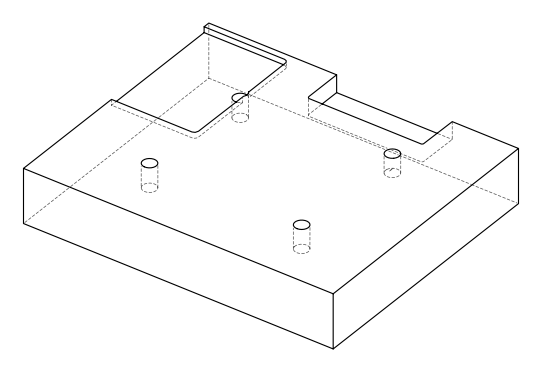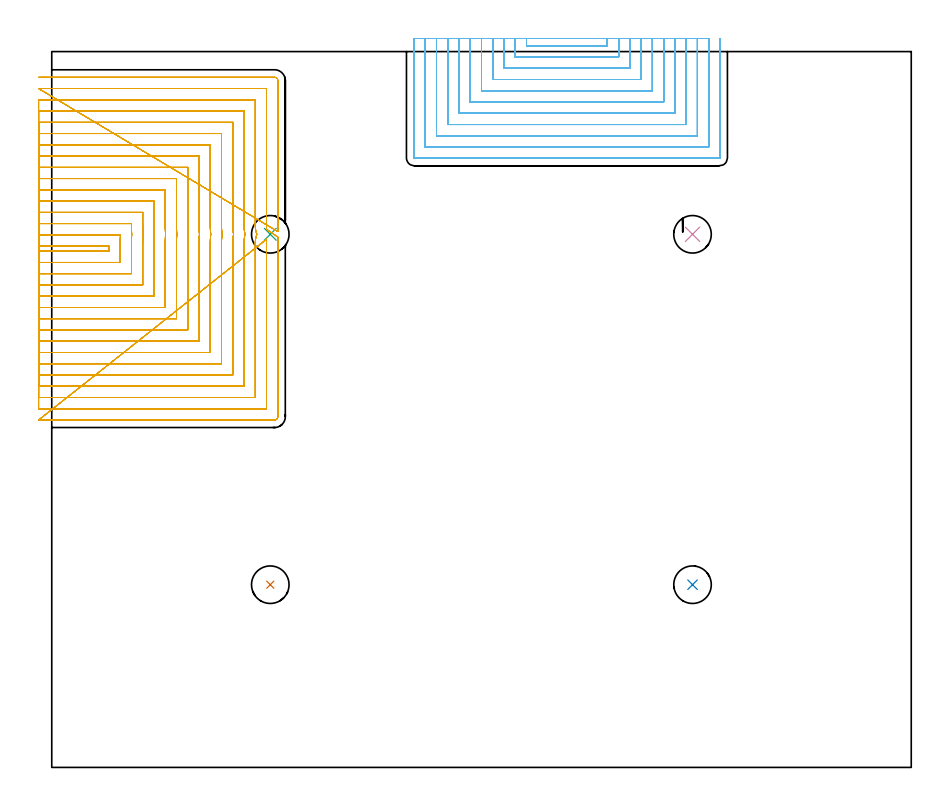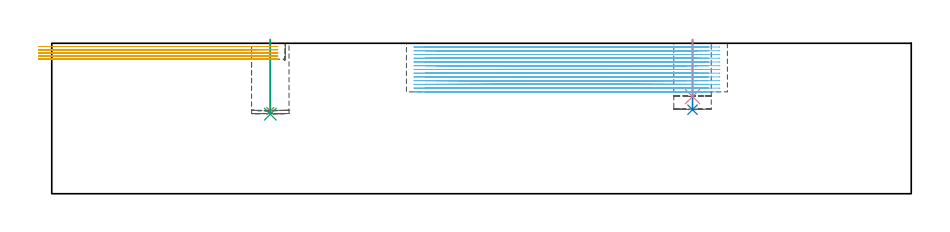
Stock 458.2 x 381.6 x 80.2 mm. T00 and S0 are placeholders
(PLAN: 6 operations, 1 tool changes, 174.6 min)
(1 INDEXABLE_INSERT_DRILL_BLIND_HOLE_FROM_SOLID | STEP1POCKET | NXT0302_011 | 0.15 min | 11249 mm3)
(2 INDEXABLE_INSERT_DRILL_BLIND_HOLE_FROM_SOLID_1 | STEP1POCKET_1 | NXT0302_011 | 0.15 min | 11028 mm3)
(3 INDEXABLE_INSERT_DRILL_BLIND_HOLE_FROM_SOLID_2 | STEP1POCKET_2 | NXT0302_011 | 0.16 min | 11781 mm3)
(4 INDEXABLE_INSERT_DRILL_BLIND_HOLE_FROM_SOLID_3 | STEP1POCKET_3 | NXT0302_011 | 0.12 min | 8831 mm3)
(5 MILL_OPEN_POCKET | POCKET_OPEN | NXT0201_009 | Follow Part, ap 2, ae 75% | 69.65 min | 199169 mm3)
(6 MILL_SLOT | SLOT_PARTIAL_RECTANGULAR | NXT0201_009 | Follow Part, ap 2, ae 75% | 104.33 min | 269720 mm3)
(TOOL NXT0302_011 | Index. Insert Drill 20mm [880-D2000L25-05] | D20 PA176 FL100 Z2)
(TOOL NXT0201_009 | ENDMILL 8mm [2P460-0800-NA 1630] | D8 FL26 Z6)
(OP 1 INDEXABLE_INSERT_DRILL_BLIND_HOLE_FROM_SOLID)
G17 G21 G94 G90
T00 M6
G54
G17 G0 G90 X116.5 Y97.4 S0 M3
G43 Z90.2 H1
G94 G81 G98 Z44.1 F250. R82.2
G80
M5
M2
(OP 2 INDEXABLE_INSERT_DRILL_BLIND_HOLE_FROM_SOLID_1)
G17 G21 G94 G90
T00 M6
G54
G17 G0 G90 X341.6 Y97.4 S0 M3
G43 Z90.2 H1
G94 G81 G98 Z44.8 F250. R82.2
G80
M5
M2
(OP 3 INDEXABLE_INSERT_DRILL_BLIND_HOLE_FROM_SOLID_2)
G17 G21 G94 G90
T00 M6
G54
G17 G0 G90 X116.5 Y284.2 S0 M3
G43 Z90.2 H1
G94 G81 G98 Z42.4 F250. R82.2
G80
M5
M2
(OP 4 INDEXABLE_INSERT_DRILL_BLIND_HOLE_FROM_SOLID_3)
G17 G21 G94 G90
T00 M6
G54
G17 G0 G90 X341.6 Y284.2 S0 M3
G43 Z90.2 H1
G94 G81 G98 Z51.8 F250. R82.2
G80
M5
M2
(OP 5 MILL_OPEN_POCKET)
G17 G21 G94 G90
T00 M6
G54
G17 G0 G90 X-7. Y275.2 S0 M3
G43 Z90.2 H1
Z78.5
G94 G1 X-4. F250.
X30.5 F500.
Y277.9
X-4.
X-7. F250.
Y269.2
X-4.
X36.5 F500.
Y279.747
G2 X36.603 Y283.9 R84.
G1 X-4.
X-7. F250.
Y263.2
X-4.
X42.5 F500.
Y279.747
G2 X42.627 Y284.204 R78.
X42.5 Y288.662 R78.
G1 Y289.9
X-4.
X-7. F250.
Y257.2
X-4.
X48.5 F500.
Y279.747
G2 X48.638 Y284.204 R72.
X48.5 Y288.662 R72.
G1 Y295.9
X-4.
X-7. F250.
Y251.2
X-4.
X54.5 F500.
Y279.747
G2 X54.651 Y284.204 R66.
X54.5 Y288.662 R66.
G1 Y301.9
X-4.
X-7. F250.
Y245.2
X-4.
X60.5 F500.
Y279.747
G2 X60.666 Y284.204 R60.
X60.5 Y288.662 R60.
G1 Y307.9
X-4.
X-7. F250.
Y239.2
X-4.
X66.5 F500.
Y279.747
G2 X66.684 Y284.204 R54.
X66.5 Y288.662 R54.
G1 Y313.9
X-4.
X-7. F250.
Y233.2
X-4.
X72.5 F500.
Y279.747
G2 X72.707 Y284.204 R48.
X72.5 Y288.662 R48.
G1 Y319.9
X-4.
X-7. F250.
Y227.2
X-4.
X78.5 F500.
Y279.747
G2 X78.737 Y284.204 R42.
X78.5 Y288.662 R42.
G1 Y325.9
X-4.
X-7. F250.
Y221.2
X-4.
X84.5 F500.
Y279.747
G2 X84.777 Y284.204 R36.
X84.5 Y288.662 R36.
G1 Y331.9
X-4.
X-7. F250.
Y215.2
X-4.
X90.5 F500.
Y279.747
G2 X90.833 Y284.204 R30.
X90.5 Y288.662 R30.
G1 Y337.9
X-4.
X-7. F250.
Y209.2
X-4.
X96.5 F500.
Y279.747
G2 X96.918 Y284.204 R24.
X96.5 Y288.662 R24.
G1 Y343.9
X-4.
X-7. F250.
Y203.2
X-4.
X102.5 F500.
Y279.747
G2 X103.061 Y284.204 R18.
X102.5 Y288.662 R18.
G1 Y349.9
X-4.
X-7. F250.
Y197.2
X-4.
X108.5 F500.
Y279.747
G2 X109.359 Y284.204 R12.
X108.5 Y288.662 R12.
G1 Y355.9
X-4.
X-7. F250.
Y191.2
X-4.
X114.5 F500.
Y278.556
Y281.556 F250.
X-7. Y185.2 F500.
X-4. F250.
X118.8 F500.
G3 X120.5 Y186.9 R1.7
G1 Y279.747
Y282.747 F250.
X114.5 Y286.855 F500.
Y289.855 F250.
Y361.9 F500.
X-4.
X-7. F250.
X120.5 Y285.662 F500.
Y288.662 F250.
Y366.2 F500.
G3 X118.8 Y367.9 R1.7
G1 X-4.
X-7. F250.
G0 Y275.2 Z76.8
G1 X-4.
X30.5 F500.
Y277.9
X-4.
X-7. F250.
Y269.2
X-4.
X36.5 F500.
Y279.747
G2 X36.603 Y283.9 R84.
G1 X-4.
X-7. F250.
Y263.2
X-4.
X42.5 F500.
Y279.747
G2 X42.627 Y284.204 R78.
X42.5 Y288.662 R78.
G1 Y289.9
X-4.
X-7. F250.
Y257.2
X-4.
X48.5 F500.
Y279.747
G2 X48.638 Y284.204 R72.
X48.5 Y288.662 R72.
G1 Y295.9
X-4.
X-7. F250.
Y251.2
X-4.
X54.5 F500.
Y279.747
G2 X54.651 Y284.204 R66.
X54.5 Y288.662 R66.
G1 Y301.9
X-4.
X-7. F250.
Y245.2
X-4.
X60.5 F500.
Y279.747
G2 X60.666 Y284.204 R60.
X60.5 Y288.662 R60.
G1 Y307.9
X-4.
X-7. F250.
Y239.2
X-4.
X66.5 F500.
Y279.747
G2 X66.684 Y284.204 R54.
X66.5 Y288.662 R54.
G1 Y313.9
X-4.
X-7. F250.
Y233.2
X-4.
X72.5 F500.
Y279.747
G2 X72.707 Y284.204 R48.
X72.5 Y288.662 R48.
G1 Y319.9
X-4.
X-7. F250.
Y227.2
X-4.
X78.5 F500.
Y279.747
G2 X78.737 Y284.204 R42.
X78.5 Y288.662 R42.
G1 Y325.9
X-4.
X-7. F250.
Y221.2
X-4.
X84.5 F500.
Y279.747
G2 X84.777 Y284.204 R36.
X84.5 Y288.662 R36.
G1 Y331.9
X-4.
X-7. F250.
Y215.2
X-4.
X90.5 F500.
Y279.747
G2 X90.833 Y284.204 R30.
X90.5 Y288.662 R30.
G1 Y337.9
X-4.
X-7. F250.
Y209.2
X-4.
X96.5 F500.
Y279.747
G2 X96.918 Y284.204 R24.
X96.5 Y288.662 R24.
G1 Y343.9
X-4.
X-7. F250.
Y203.2
X-4.
X102.5 F500.
Y279.747
G2 X103.061 Y284.204 R18.
X102.5 Y288.662 R18.
G1 Y349.9
X-4.
X-7. F250.
Y197.2
X-4.
X108.5 F500.
Y279.747
G2 X109.359 Y284.204 R12.
X108.5 Y288.662 R12.
G1 Y355.9
X-4.
X-7. F250.
Y191.2
X-4.
X114.5 F500.
Y278.556
Y281.556 F250.
X-7. Y185.2 F500.
X-4. F250.
X118.8 F500.
G3 X120.5 Y186.9 R1.7
G1 Y279.747
Y282.747 F250.
X114.5 Y286.855 F500.
Y289.855 F250.
Y361.9 F500.
X-4.
X-7. F250.
X120.5 Y285.662 F500.
Y288.662 F250.
Y366.2 F500.
G3 X118.8 Y367.9 R1.7
G1 X-4.
X-7. F250.
G0 Y275.2 Z75.1
G1 X-4.
X30.5 F500.
Y277.9
X-4.
X-7. F250.
Y269.2
X-4.
X36.5 F500.
Y279.747
G2 X36.603 Y283.9 R84.
G1 X-4.
X-7. F250.
Y263.2
X-4.
X42.5 F500.
Y279.747
G2 X42.627 Y284.204 R78.
X42.5 Y288.662 R78.
G1 Y289.9
X-4.
X-7. F250.
Y257.2
X-4.
X48.5 F500.
Y279.747
G2 X48.638 Y284.204 R72.
X48.5 Y288.662 R72.
G1 Y295.9
X-4.
X-7. F250.
Y251.2
X-4.
X54.5 F500.
Y279.747
G2 X54.651 Y284.204 R66.
X54.5 Y288.662 R66.
G1 Y301.9
X-4.
X-7. F250.
Y245.2
X-4.
X60.5 F500.
Y279.747
G2 X60.666 Y284.204 R60.
X60.5 Y288.662 R60.
G1 Y307.9
X-4.
X-7. F250.
Y239.2
X-4.
X66.5 F500.
Y279.747
G2 X66.684 Y284.204 R54.
X66.5 Y288.662 R54.
G1 Y313.9
X-4.
X-7. F250.
Y233.2
X-4.
X72.5 F500.
Y279.747
G2 X72.707 Y284.204 R48.
X72.5 Y288.662 R48.
G1 Y319.9
X-4.
X-7. F250.
Y227.2
X-4.
X78.5 F500.
Y279.747
G2 X78.737 Y284.204 R42.
X78.5 Y288.662 R42.
G1 Y325.9
X-4.
X-7. F250.
Y221.2
X-4.
X84.5 F500.
Y279.747
G2 X84.777 Y284.204 R36.
X84.5 Y288.662 R36.
G1 Y331.9
X-4.
X-7. F250.
Y215.2
X-4.
X90.5 F500.
Y279.747
G2 X90.833 Y284.204 R30.
X90.5 Y288.662 R30.
G1 Y337.9
X-4.
X-7. F250.
Y209.2
X-4.
X96.5 F500.
Y279.747
G2 X96.918 Y284.204 R24.
X96.5 Y288.662 R24.
G1 Y343.9
X-4.
X-7. F250.
Y203.2
X-4.
X102.5 F500.
Y279.747
G2 X103.061 Y284.204 R18.
X102.5 Y288.662 R18.
G1 Y349.9
X-4.
X-7. F250.
Y197.2
X-4.
X108.5 F500.
Y279.747
G2 X109.359 Y284.204 R12.
X108.5 Y288.662 R12.
G1 Y355.9
X-4.
X-7. F250.
Y191.2
X-4.
X114.5 F500.
Y278.556
Y281.556 F250.
X-7. Y185.2 F500.
X-4. F250.
X118.8 F500.
G3 X120.5 Y186.9 R1.7
G1 Y279.747
Y282.747 F250.
X114.5 Y286.855 F500.
Y289.855 F250.
Y361.9 F500.
X-4.
X-7. F250.
X120.5 Y285.662 F500.
Y288.662 F250.
Y366.2 F500.
G3 X118.8 Y367.9 R1.7
G1 X-4.
X-7. F250.
G0 Y275.2 Z73.4
G1 X-4.
X30.5 F500.
Y277.9
X-4.
X-7. F250.
Y269.2
X-4.
X36.5 F500.
Y279.747
G2 X36.603 Y283.9 R84.
G1 X-4.
X-7. F250.
Y263.2
X-4.
X42.5 F500.
Y279.747
G2 X42.627 Y284.204 R78.
X42.5 Y288.662 R78.
G1 Y289.9
X-4.
X-7. F250.
Y257.2
X-4.
X48.5 F500.
Y279.747
G2 X48.638 Y284.204 R72.
X48.5 Y288.662 R72.
G1 Y295.9
X-4.
X-7. F250.
Y251.2
X-4.
X54.5 F500.
Y279.747
G2 X54.651 Y284.204 R66.
X54.5 Y288.662 R66.
G1 Y301.9
X-4.
X-7. F250.
Y245.2
X-4.
X60.5 F500.
Y279.747
G2 X60.666 Y284.204 R60.
X60.5 Y288.662 R60.
G1 Y307.9
X-4.
X-7. F250.
Y239.2
X-4.
X66.5 F500.
Y279.747
G2 X66.684 Y284.204 R54.
X66.5 Y288.662 R54.
G1 Y313.9
X-4.
X-7. F250.
Y233.2
X-4.
X72.5 F500.
Y279.747
G2 X72.707 Y284.204 R48.
X72.5 Y288.662 R48.
G1 Y319.9
X-4.
X-7. F250.
Y227.2
X-4.
X78.5 F500.
Y279.747
G2 X78.737 Y284.204 R42.
X78.5 Y288.662 R42.
G1 Y325.9
X-4.
X-7. F250.
Y221.2
X-4.
X84.5 F500.
Y279.747
G2 X84.777 Y284.204 R36.
X84.5 Y288.662 R36.
G1 Y331.9
X-4.
X-7. F250.
Y215.2
X-4.
X90.5 F500.
Y279.747
G2 X90.833 Y284.204 R30.
X90.5 Y288.662 R30.
G1 Y337.9
X-4.
X-7. F250.
Y209.2
X-4.
X96.5 F500.
Y279.747
G2 X96.918 Y284.204 R24.
X96.5 Y288.662 R24.
G1 Y343.9
X-4.
X-7. F250.
Y203.2
X-4.
X102.5 F500.
Y279.747
G2 X103.061 Y284.204 R18.
X102.5 Y288.662 R18.
G1 Y349.9
X-4.
X-7. F250.
Y197.2
X-4.
X108.5 F500.
Y279.747
G2 X109.359 Y284.204 R12.
X108.5 Y288.662 R12.
G1 Y355.9
X-4.
X-7. F250.
Y191.2
X-4.
X114.5 F500.
Y278.556
Y281.556 F250.
X-7. Y185.2 F500.
X-4. F250.
X118.8 F500.
G3 X120.5 Y186.9 R1.7
G1 Y279.747
Y282.747 F250.
X114.5 Y286.855 F500.
Y289.855 F250.
Y361.9 F500.
X-4.
X-7. F250.
X120.5 Y285.662 F500.
Y288.662 F250.
Y366.2 F500.
G3 X118.8 Y367.9 R1.7
G1 X-4.
X-7. F250.
G0 Y275.2 Z71.7
G1 X-4.
X30.5 F500.
Y277.9
X-4.
X-7. F250.
Y269.2
X-4.
X36.5 F500.
Y279.747
G2 X36.603 Y283.9 R84.
G1 X-4.
X-7. F250.
Y263.2
X-4.
X42.5 F500.
Y279.747
G2 X42.627 Y284.204 R78.
X42.5 Y288.662 R78.
G1 Y289.9
X-4.
X-7. F250.
Y257.2
X-4.
X48.5 F500.
Y279.747
G2 X48.638 Y284.204 R72.
X48.5 Y288.662 R72.
G1 Y295.9
X-4.
X-7. F250.
Y251.2
X-4.
X54.5 F500.
Y279.747
G2 X54.651 Y284.204 R66.
X54.5 Y288.662 R66.
G1 Y301.9
X-4.
X-7. F250.
Y245.2
X-4.
X60.5 F500.
Y279.747
G2 X60.666 Y284.204 R60.
X60.5 Y288.662 R60.
G1 Y307.9
X-4.
X-7. F250.
Y239.2
X-4.
X66.5 F500.
Y279.747
G2 X66.684 Y284.204 R54.
X66.5 Y288.662 R54.
G1 Y313.9
X-4.
X-7. F250.
Y233.2
X-4.
X72.5 F500.
Y279.747
G2 X72.707 Y284.204 R48.
X72.5 Y288.662 R48.
G1 Y319.9
X-4.
X-7. F250.
Y227.2
X-4.
X78.5 F500.
Y279.747
G2 X78.737 Y284.204 R42.
X78.5 Y288.662 R42.
G1 Y325.9
X-4.
X-7. F250.
Y221.2
X-4.
X84.5 F500.
Y279.747
G2 X84.777 Y284.204 R36.
X84.5 Y288.662 R36.
G1 Y331.9
X-4.
X-7. F250.
Y215.2
X-4.
X90.5 F500.
Y279.747
G2 X90.833 Y284.204 R30.
X90.5 Y288.662 R30.
G1 Y337.9
X-4.
X-7. F250.
Y209.2
X-4.
X96.5 F500.
Y279.747
G2 X96.918 Y284.204 R24.
X96.5 Y288.662 R24.
G1 Y343.9
X-4.
X-7. F250.
Y203.2
X-4.
X102.5 F500.
Y279.747
G2 X103.061 Y284.204 R18.
X102.5 Y288.662 R18.
G1 Y349.9
X-4.
X-7. F250.
Y197.2
X-4.
X108.5 F500.
Y279.747
G2 X109.359 Y284.204 R12.
X108.5 Y288.662 R12.
G1 Y355.9
X-4.
X-7. F250.
Y191.2
X-4.
X114.5 F500.
Y278.556
Y281.556 F250.
X-7. Y185.2 F500.
X-4. F250.
X118.8 F500.
G3 X120.5 Y186.9 R1.7
G1 Y279.747
Y282.747 F250.
X114.5 Y286.855 F500.
Y289.855 F250.
Y361.9 F500.
X-4.
X-7. F250.
X120.5 Y285.662 F500.
Y288.662 F250.
Y366.2 F500.
G3 X118.8 Y367.9 R1.7
G1 X-4.
X-7. F250.
G0 Z90.2
M5
M2
(OP 6 MILL_SLOT)
G17 G21 G94 G90
T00 M6
G54
G17 G0 G90 X253.1 Y388.6 S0 M3
G43 Z90.2 H1
Z78.208
G94 G1 Y385.6 F250.
Y384.7 F500.
X296.2
Y385.6
Y388.6 F250.
X247.1
Y385.6
Y378.7 F500.
X302.2
Y385.6
Y388.6 F250.
X241.1
Y385.6
Y372.7 F500.
X308.2
Y385.6
Y388.6 F250.
X235.1
Y385.6
Y366.7 F500.
X314.2
Y385.6
Y388.6 F250.
X229.1
Y385.6
Y360.7 F500.
X320.2
Y385.6
Y388.6 F250.
X223.1
Y385.6
Y354.7 F500.
X326.2
Y385.6
Y388.6 F250.
X217.1
Y385.6
Y348.7 F500.
X332.2
Y385.6
Y388.6 F250.
X211.1
Y385.6
Y342.7 F500.
X338.2
Y385.6
Y388.6 F250.
X205.1
Y385.6
Y336.7 F500.
X344.2
Y385.6
Y388.6 F250.
X199.1
Y385.6
Y330.7 F500.
X350.2
Y385.6
Y388.6 F250.
X193.1
Y385.6
Y325. F500.
G3 X193.4 Y324.7 R0.3
G1 X355.9
G3 X356.2 Y325. R0.3
G1 Y385.6
Y388.6 F250.
G0 X253.1 Z76.215
G1 Y385.6
Y384.7 F500.
X296.2
Y385.6
Y388.6 F250.
X247.1
Y385.6
Y378.7 F500.
X302.2
Y385.6
Y388.6 F250.
X241.1
Y385.6
Y372.7 F500.
X308.2
Y385.6
Y388.6 F250.
X235.1
Y385.6
Y366.7 F500.
X314.2
Y385.6
Y388.6 F250.
X229.1
Y385.6
Y360.7 F500.
X320.2
Y385.6
Y388.6 F250.
X223.1
Y385.6
Y354.7 F500.
X326.2
Y385.6
Y388.6 F250.
X217.1
Y385.6
Y348.7 F500.
X332.2
Y385.6
Y388.6 F250.
X211.1
Y385.6
Y342.7 F500.
X338.2
Y385.6
Y388.6 F250.
X205.1
Y385.6
Y336.7 F500.
X344.2
Y385.6
Y388.6 F250.
X199.1
Y385.6
Y330.7 F500.
X350.2
Y385.6
Y388.6 F250.
X193.1
Y385.6
Y325. F500.
G3 X193.4 Y324.7 R0.3
G1 X355.9
G3 X356.2 Y325. R0.3
G1 Y385.6
Y388.6 F250.
G0 X253.1 Z74.223
G1 Y385.6
Y384.7 F500.
X296.2
Y385.6
Y388.6 F250.
X247.1
Y385.6
Y378.7 F500.
X302.2
Y385.6
Y388.6 F250.
X241.1
Y385.6
Y372.7 F500.
X308.2
Y385.6
Y388.6 F250.
X235.1
Y385.6
Y366.7 F500.
X314.2
Y385.6
Y388.6 F250.
X229.1
Y385.6
Y360.7 F500.
X320.2
Y385.6
Y388.6 F250.
X223.1
Y385.6
Y354.7 F500.
X326.2
Y385.6
Y388.6 F250.
X217.1
Y385.6
Y348.7 F500.
X332.2
Y385.6
Y388.6 F250.
X211.1
Y385.6
Y342.7 F500.
X338.2
Y385.6
Y388.6 F250.
X205.1
Y385.6
Y336.7 F500.
X344.2
Y385.6
Y388.6 F250.
X199.1
Y385.6
Y330.7 F500.
X350.2
Y385.6
Y388.6 F250.
X193.1
Y385.6
Y325. F500.
G3 X193.4 Y324.7 R0.3
G1 X355.9
G3 X356.2 Y325. R0.3
G1 Y385.6
Y388.6 F250.
G0 X253.1 Z72.231
G1 Y385.6
Y384.7 F500.
X296.2
Y385.6
Y388.6 F250.
X247.1
Y385.6
Y378.7 F500.
X302.2
Y385.6
Y388.6 F250.
X241.1
Y385.6
Y372.7 F500.
X308.2
Y385.6
Y388.6 F250.
X235.1
Y385.6
Y366.7 F500.
X314.2
Y385.6
Y388.6 F250.
X229.1
Y385.6
Y360.7 F500.
X320.2
Y385.6
Y388.6 F250.
X223.1
Y385.6
Y354.7 F500.
X326.2
Y385.6
Y388.6 F250.
X217.1
Y385.6
Y348.7 F500.
X332.2
Y385.6
Y388.6 F250.
X211.1
Y385.6
Y342.7 F500.
X338.2
Y385.6
Y388.6 F250.
X205.1
Y385.6
Y336.7 F500.
X344.2
Y385.6
Y388.6 F250.
X199.1
Y385.6
Y330.7 F500.
X350.2
Y385.6
Y388.6 F250.
X193.1
Y385.6
Y325. F500.
G3 X193.4 Y324.7 R0.3
G1 X355.9
G3 X356.2 Y325. R0.3
G1 Y385.6
Y388.6 F250.
G0 X253.1 Z70.238
G1 Y385.6
Y384.7 F500.
X296.2
Y385.6
Y388.6 F250.
X247.1
Y385.6
Y378.7 F500.
X302.2
Y385.6
Y388.6 F250.
X241.1
Y385.6
Y372.7 F500.
X308.2
Y385.6
Y388.6 F250.
X235.1
Y385.6
Y366.7 F500.
X314.2
Y385.6
Y388.6 F250.
X229.1
Y385.6
Y360.7 F500.
X320.2
Y385.6
Y388.6 F250.
X223.1
Y385.6
Y354.7 F500.
X326.2
Y385.6
Y388.6 F250.
X217.1
Y385.6
Y348.7 F500.
X332.2
Y385.6
Y388.6 F250.
X211.1
Y385.6
Y342.7 F500.
X338.2
Y385.6
Y388.6 F250.
X205.1
Y385.6
Y336.7 F500.
X344.2
Y385.6
Y388.6 F250.
X199.1
Y385.6
Y330.7 F500.
X350.2
Y385.6
Y388.6 F250.
X193.1
Y385.6
Y325. F500.
G3 X193.4 Y324.7 R0.3
G1 X355.9
G3 X356.2 Y325. R0.3
G1 Y385.6
Y388.6 F250.
G0 X253.1 Z68.246
G1 Y385.6
Y384.7 F500.
X296.2
Y385.6
Y388.6 F250.
X247.1
Y385.6
Y378.7 F500.
X302.2
Y385.6
Y388.6 F250.
X241.1
Y385.6
Y372.7 F500.
X308.2
Y385.6
Y388.6 F250.
X235.1
Y385.6
Y366.7 F500.
X314.2
Y385.6
Y388.6 F250.
X229.1
Y385.6
Y360.7 F500.
X320.2
Y385.6
Y388.6 F250.
X223.1
Y385.6
Y354.7 F500.
X326.2
Y385.6
Y388.6 F250.
X217.1
Y385.6
Y348.7 F500.
X332.2
Y385.6
Y388.6 F250.
X211.1
Y385.6
Y342.7 F500.
X338.2
Y385.6
Y388.6 F250.
X205.1
Y385.6
Y336.7 F500.
X344.2
Y385.6
Y388.6 F250.
X199.1
Y385.6
Y330.7 F500.
X350.2
Y385.6
Y388.6 F250.
X193.1
Y385.6
Y325. F500.
G3 X193.4 Y324.7 R0.3
G1 X355.9
G3 X356.2 Y325. R0.3
G1 Y385.6
Y388.6 F250.
G0 X253.1 Z66.254
G1 Y385.6
Y384.7 F500.
X296.2
Y385.6
Y388.6 F250.
X247.1
Y385.6
Y378.7 F500.
X302.2
Y385.6
Y388.6 F250.
X241.1
Y385.6
Y372.7 F500.
X308.2
Y385.6
Y388.6 F250.
X235.1
Y385.6
Y366.7 F500.
X314.2
Y385.6
Y388.6 F250.
X229.1
Y385.6
Y360.7 F500.
X320.2
Y385.6
Y388.6 F250.
X223.1
Y385.6
Y354.7 F500.
X326.2
Y385.6
Y388.6 F250.
X217.1
Y385.6
Y348.7 F500.
X332.2
Y385.6
Y388.6 F250.
X211.1
Y385.6
Y342.7 F500.
X338.2
Y385.6
Y388.6 F250.
X205.1
Y385.6
Y336.7 F500.
X344.2
Y385.6
Y388.6 F250.
X199.1
Y385.6
Y330.7 F500.
X350.2
Y385.6
Y388.6 F250.
X193.1
Y385.6
Y325. F500.
G3 X193.4 Y324.7 R0.3
G1 X355.9
G3 X356.2 Y325. R0.3
G1 Y385.6
Y388.6 F250.
G0 X253.1 Z64.262
G1 Y385.6
Y384.7 F500.
X296.2
Y385.6
Y388.6 F250.
X247.1
Y385.6
Y378.7 F500.
X302.2
Y385.6
Y388.6 F250.
X241.1
Y385.6
Y372.7 F500.
X308.2
Y385.6
Y388.6 F250.
X235.1
Y385.6
Y366.7 F500.
X314.2
Y385.6
Y388.6 F250.
X229.1
Y385.6
Y360.7 F500.
X320.2
Y385.6
Y388.6 F250.
X223.1
Y385.6
Y354.7 F500.
X326.2
Y385.6
Y388.6 F250.
X217.1
Y385.6
Y348.7 F500.
X332.2
Y385.6
Y388.6 F250.
X211.1
Y385.6
Y342.7 F500.
X338.2
Y385.6
Y388.6 F250.
X205.1
Y385.6
Y336.7 F500.
X344.2
Y385.6
Y388.6 F250.
X199.1
Y385.6
Y330.7 F500.
X350.2
Y385.6
Y388.6 F250.
X193.1
Y385.6
Y325. F500.
G3 X193.4 Y324.7 R0.3
G1 X355.9
G3 X356.2 Y325. R0.3
G1 Y385.6
Y388.6 F250.
G0 X253.1 Z62.269
G1 Y385.6
Y384.7 F500.
X296.2
Y385.6
Y388.6 F250.
X247.1
Y385.6
Y378.7 F500.
X302.2
Y385.6
Y388.6 F250.
X241.1
Y385.6
Y372.7 F500.
X308.2
Y385.6
Y388.6 F250.
X235.1
Y385.6
Y366.7 F500.
X314.2
Y385.6
Y388.6 F250.
X229.1
Y385.6
Y360.7 F500.
X320.2
Y385.6
Y388.6 F250.
X223.1
Y385.6
Y354.7 F500.
X326.2
Y385.6
Y388.6 F250.
X217.1
Y385.6
Y348.7 F500.
X332.2
Y385.6
Y388.6 F250.
X211.1
Y385.6
Y342.7 F500.
X338.2
Y385.6
Y388.6 F250.
X205.1
Y385.6
Y336.7 F500.
X344.2
Y385.6
Y388.6 F250.
X199.1
Y385.6
Y330.7 F500.
X350.2
Y385.6
Y388.6 F250.
X193.1
Y385.6
Y325. F500.
G3 X193.4 Y324.7 R0.3
G1 X355.9
G3 X356.2 Y325. R0.3
G1 Y385.6
Y388.6 F250.
G0 X253.1 Z60.277
G1 Y385.6
Y384.7 F500.
X296.2
Y385.6
Y388.6 F250.
X247.1
Y385.6
Y378.7 F500.
X302.2
Y385.6
Y388.6 F250.
X241.1
Y385.6
Y372.7 F500.
X308.2
Y385.6
Y388.6 F250.
X235.1
Y385.6
Y366.7 F500.
X314.2
Y385.6
Y388.6 F250.
X229.1
Y385.6
Y360.7 F500.
X320.2
Y385.6
Y388.6 F250.
X223.1
Y385.6
Y354.7 F500.
X326.2
Y385.6
Y388.6 F250.
X217.1
Y385.6
Y348.7 F500.
X332.2
Y385.6
Y388.6 F250.
X211.1
Y385.6
Y342.7 F500.
X338.2
Y385.6
Y388.6 F250.
X205.1
Y385.6
Y336.7 F500.
X344.2
Y385.6
Y388.6 F250.
X199.1
Y385.6
Y330.7 F500.
X350.2
Y385.6
Y388.6 F250.
X193.1
Y385.6
Y325. F500.
G3 X193.4 Y324.7 R0.3
G1 X355.9
G3 X356.2 Y325. R0.3
G1 Y385.6
Y388.6 F250.
G0 X253.1 Z58.285
G1 Y385.6
Y384.7 F500.
X296.2
Y385.6
Y388.6 F250.
X247.1
Y385.6
Y378.7 F500.
X302.2
Y385.6
Y388.6 F250.
X241.1
Y385.6
Y372.7 F500.
X308.2
Y385.6
Y388.6 F250.
X235.1
Y385.6
Y366.7 F500.
X314.2
Y385.6
Y388.6 F250.
X229.1
Y385.6
Y360.7 F500.
X320.2
Y385.6
Y388.6 F250.
X223.1
Y385.6
Y354.7 F500.
X326.2
Y385.6
Y388.6 F250.
X217.1
Y385.6
Y348.7 F500.
X332.2
Y385.6
Y388.6 F250.
X211.1
Y385.6
Y342.7 F500.
X338.2
Y385.6
Y388.6 F250.
X205.1
Y385.6
Y336.7 F500.
X344.2
Y385.6
Y388.6 F250.
X199.1
Y385.6
Y330.7 F500.
X350.2
Y385.6
Y388.6 F250.
X193.1
Y385.6
Y325. F500.
G3 X193.4 Y324.7 R0.3
G1 X355.9
G3 X356.2 Y325. R0.3
G1 Y385.6
Y388.6 F250.
G0 X253.1 Z56.292
G1 Y385.6
Y384.7 F500.
X296.2
Y385.6
Y388.6 F250.
X247.1
Y385.6
Y378.7 F500.
X302.2
Y385.6
Y388.6 F250.
X241.1
Y385.6
Y372.7 F500.
X308.2
Y385.6
Y388.6 F250.
X235.1
Y385.6
Y366.7 F500.
X314.2
Y385.6
Y388.6 F250.
X229.1
Y385.6
Y360.7 F500.
X320.2
Y385.6
Y388.6 F250.
X223.1
Y385.6
Y354.7 F500.
X326.2
Y385.6
Y388.6 F250.
X217.1
Y385.6
Y348.7 F500.
X332.2
Y385.6
Y388.6 F250.
X211.1
Y385.6
Y342.7 F500.
X338.2
Y385.6
Y388.6 F250.
X205.1
Y385.6
Y336.7 F500.
X344.2
Y385.6
Y388.6 F250.
X199.1
Y385.6
Y330.7 F500.
X350.2
Y385.6
Y388.6 F250.
X193.1
Y385.6
Y325. F500.
G3 X193.4 Y324.7 R0.3
G1 X355.9
G3 X356.2 Y325. R0.3
G1 Y385.6
Y388.6 F250.
G0 X253.1 Z54.3
G1 Y385.6
Y384.7 F500.
X296.2
Y385.6
Y388.6 F250.
X247.1
Y385.6
Y378.7 F500.
X302.2
Y385.6
Y388.6 F250.
X241.1
Y385.6
Y372.7 F500.
X308.2
Y385.6
Y388.6 F250.
X235.1
Y385.6
Y366.7 F500.
X314.2
Y385.6
Y388.6 F250.
X229.1
Y385.6
Y360.7 F500.
X320.2
Y385.6
Y388.6 F250.
X223.1
Y385.6
Y354.7 F500.
X326.2
Y385.6
Y388.6 F250.
X217.1
Y385.6
Y348.7 F500.
X332.2
Y385.6
Y388.6 F250.
X211.1
Y385.6
Y342.7 F500.
X338.2
Y385.6
Y388.6 F250.
X205.1
Y385.6
Y336.7 F500.
X344.2
Y385.6
Y388.6 F250.
X199.1
Y385.6
Y330.7 F500.
X350.2
Y385.6
Y388.6 F250.
X193.1
Y385.6
Y325. F500.
G3 X193.4 Y324.7 R0.3
G1 X355.9
G3 X356.2 Y325. R0.3
G1 Y385.6
Y388.6 F250.
G0 Z90.2
M5
M2
